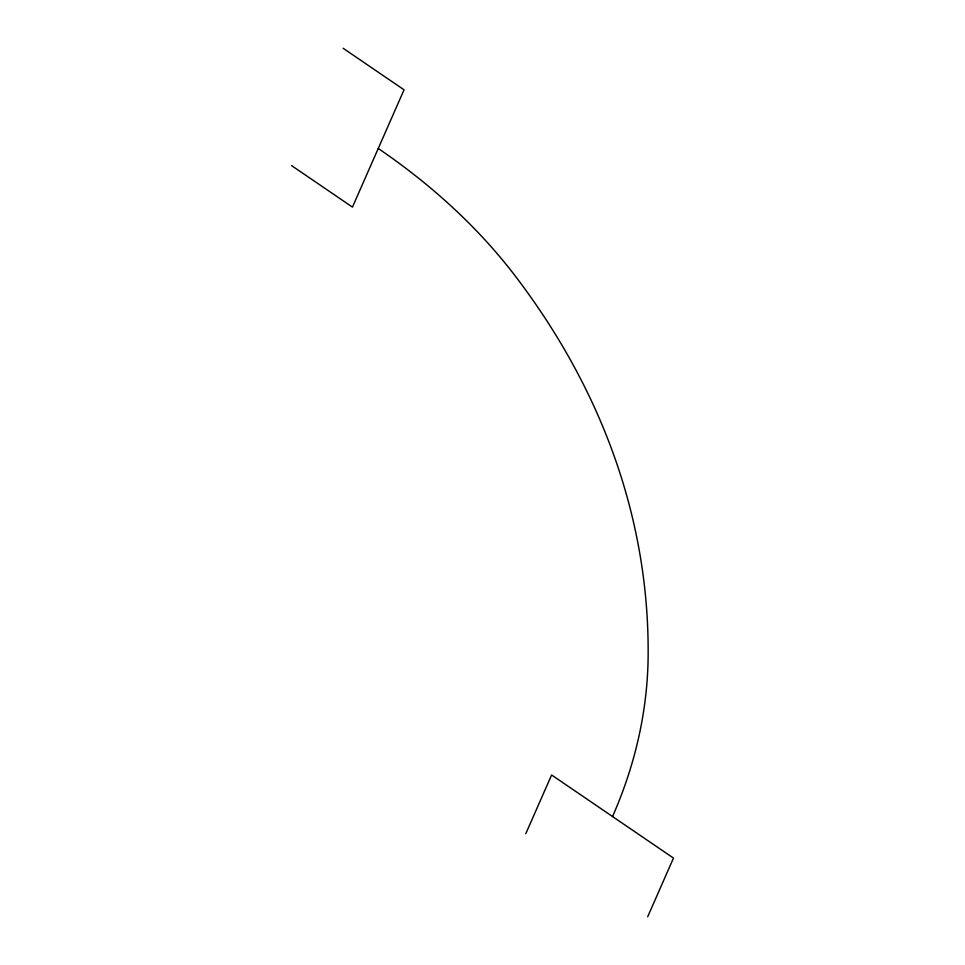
<?xml version="1.0" encoding="UTF-8"?>
<svg xmlns="http://www.w3.org/2000/svg" width="965" height="965" viewBox="0 0 965 965"><rect width="100%" height="100%" fill="white"/><g stroke="black" fill="none" stroke-linecap="round" stroke-linejoin="round"><path stroke-width="1.45" d="M525.816 833.639L551.606 774.979L673.486 858.09L647.696 916.75M343.106 48.25L404.046 89.805L352.454 207.113L291.514 165.57M612.546 816.535A832.264 561.196 -4.1 0 0 648.142 655.175A1257.335 847.825 -4.1 0 0 515.105 275.809A832.264 561.196 -4.1 0 0 378.244 148.465"/></g></svg>
